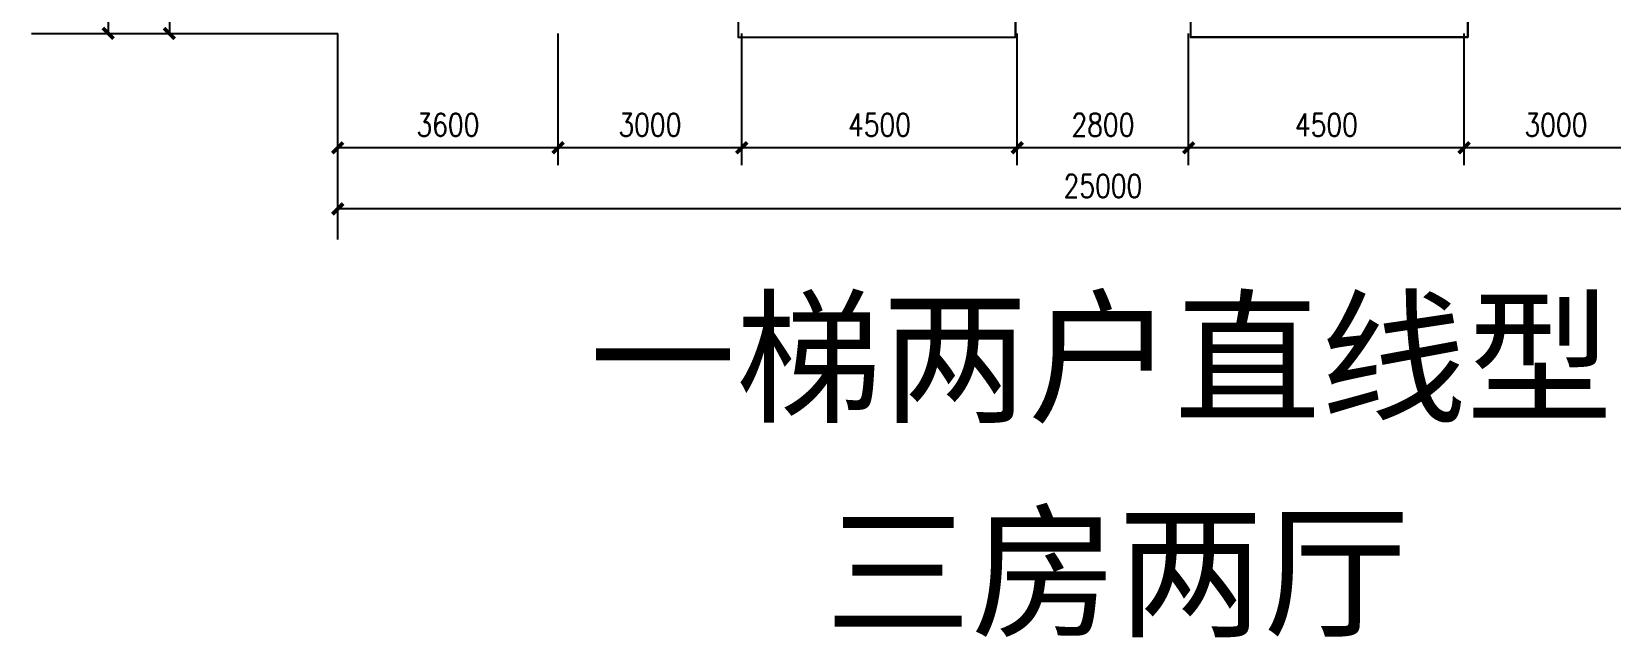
# Model space of a CAD drawing. Header units: millimetres. Extents: x 1245 to 40503, y 543 to 27982.
# Drawn here: x 1245 to 27050, y 543 to 10443 of the extents above; entities that cross this region are included whole.
import ezdxf

# ---------------------------------------------------------------- set-up
doc = ezdxf.new("R2010")
doc.units = ezdxf.units.MM
for name, color, linetype in [('AXIS', 3, 'Continuous'), ('W', 2, 'Continuous'), ('轮廓线', 240, 'Continuous')]:
    doc.layers.add(name, color=color, linetype=linetype)
doc.styles.add('DIM_FONT', font='SIMPLEX.shx', dxfattribs={"width": 0.8})
doc.styles.add('ST', font='SimSun.ttf', dxfattribs={"width": 0.8})
doc.dimstyles.new('AXIS125', dxfattribs={"dimscale": 1.25, "dimtxt": 300, "dimasz": 1, "dimexe": 250, "dimexo": 300, "dimgap": 150, "dimtad": 1, "dimdec": 0, "dimzin": 0, "dimdsep": 46, "dimtxsty": 'DIM_FONT', "dimblk": '_DIMX', "dimcen": 0, "dimse1": 1, "dimse2": 1, "dimclrt": 7, "dimadec": 0, "dimazin": 0, "dimtfac": 1, "dimtdec": 0, "dimtix": 1, "dimtmove": 2, "dimatfit": 3, "dimldrblk": '_DIMX', "dimfxl": 1, "dimtolj": 1, "dimtzin": 0, "dimarcsym": 0})

# ---------------------------------------------------------------- blocks, each defined once
blk = doc.blocks.new('_DIMX')
at = {"const_width": 50}
blk.add_lwpolyline([(-70, -70), (70, 70)], dxfattribs=at)
blk = doc.blocks.new('*D71')
at = {"layer": 'AXIS', "color": 0, "lineweight": -2, "transparency": 16777216}
blk.add_line((2495, 24262), (2495, 10414), dxfattribs=at)
at = {"layer": 'DEFPOINTS', "color": 0, "transparency": 16777216}
for p in [(6245, 24263), (2495, 10413), (6245, 10413)]:
    blk.add_point(p, dxfattribs=at)
at = {"layer": 'AXIS', "color": 0, "lineweight": -2, "transparency": 16777216, "xscale": 1.25, "yscale": 1.25, "zscale": 1.25}
for p, rotation in [((2495, 24263), 90), ((2495, 10413), 270)]:
    blk.add_blockref('_DIMX', p, dxfattribs=dict(at, rotation=rotation))
at = {"layer": 'AXIS', "color": 7, "transparency": 16777216, "insert": (2120, 17338), "char_height": 375, "attachment_point": 5, "rotation": 90, "style": 'DIM_FONT'}
blk.add_mtext('\\A1;13850', dxfattribs=at)
blk = doc.blocks.new('*D72')
at = {"layer": 'AXIS', "color": 0, "lineweight": -2, "transparency": 16777216}
blk.add_line((3495, 11912), (3495, 10414), dxfattribs=at)
at = {"layer": 'DEFPOINTS', "color": 0, "transparency": 16777216}
for p in [(6245, 11913), (3495, 10413), (6245, 10413)]:
    blk.add_point(p, dxfattribs=at)
at = {"layer": 'AXIS', "color": 0, "lineweight": -2, "transparency": 16777216, "xscale": 1.25, "yscale": 1.25, "zscale": 1.25}
for p, rotation in [((3495, 11913), 90), ((3495, 10413), 270)]:
    blk.add_blockref('_DIMX', p, dxfattribs=dict(at, rotation=rotation))
at = {"layer": 'AXIS', "color": 7, "transparency": 16777216, "insert": (3120, 11163), "char_height": 375, "attachment_point": 5, "rotation": 90, "style": 'DIM_FONT'}
blk.add_mtext('\\A1;1500', dxfattribs=at)
blk = doc.blocks.new('*D78')
at = {"layer": 'AXIS', "color": 0, "lineweight": -2, "transparency": 16777216}
blk.add_line((31243, 7544), (6246, 7544), dxfattribs=at)
at = {"layer": 'DEFPOINTS', "color": 0, "transparency": 16777216}
for p in [(6245, 10413), (31245, 10413), (6245, 7544)]:
    blk.add_point(p, dxfattribs=at)
at = {"layer": 'AXIS', "color": 0, "lineweight": -2, "transparency": 16777216, "xscale": 1.25, "yscale": 1.25, "zscale": 1.25, "rotation": 180}
blk.add_blockref('_DIMX', (6245, 7544), dxfattribs=at)
at = {"layer": 'AXIS', "color": 0, "lineweight": -2, "transparency": 16777216, "xscale": 1.25, "yscale": 1.25, "zscale": 1.25}
blk.add_blockref('_DIMX', (31245, 7544), dxfattribs=at)
at = {"layer": 'AXIS', "color": 7, "transparency": 16777216, "insert": (18745, 7919), "char_height": 375, "attachment_point": 5, "style": 'DIM_FONT'}
blk.add_mtext('\\A1;25000', dxfattribs=at)
blk = doc.blocks.new('*D79')
at = {"layer": 'AXIS', "color": 0, "lineweight": -2, "transparency": 16777216}
blk.add_line((9843, 8544), (6246, 8544), dxfattribs=at)
at = {"layer": 'DEFPOINTS', "color": 0, "transparency": 16777216}
for p in [(6245, 10413), (9845, 10413), (6245, 8544)]:
    blk.add_point(p, dxfattribs=at)
at = {"layer": 'AXIS', "color": 0, "lineweight": -2, "transparency": 16777216, "xscale": 1.25, "yscale": 1.25, "zscale": 1.25, "rotation": 180}
blk.add_blockref('_DIMX', (6245, 8544), dxfattribs=at)
at = {"layer": 'AXIS', "color": 0, "lineweight": -2, "transparency": 16777216, "xscale": 1.25, "yscale": 1.25, "zscale": 1.25}
blk.add_blockref('_DIMX', (9845, 8544), dxfattribs=at)
at = {"layer": 'AXIS', "color": 7, "transparency": 16777216, "insert": (8045, 8919), "char_height": 375, "attachment_point": 5, "style": 'DIM_FONT'}
blk.add_mtext('\\A1;3600', dxfattribs=at)
blk = doc.blocks.new('*D80')
at = {"layer": 'AXIS', "color": 0, "lineweight": -2, "transparency": 16777216}
blk.add_line((12843, 8544), (9846, 8544), dxfattribs=at)
at = {"layer": 'DEFPOINTS', "color": 0, "transparency": 16777216}
for p in [(9845, 10413), (12845, 10413), (9845, 8544)]:
    blk.add_point(p, dxfattribs=at)
at = {"layer": 'AXIS', "color": 0, "lineweight": -2, "transparency": 16777216, "xscale": 1.25, "yscale": 1.25, "zscale": 1.25, "rotation": 180}
blk.add_blockref('_DIMX', (9845, 8544), dxfattribs=at)
at = {"layer": 'AXIS', "color": 0, "lineweight": -2, "transparency": 16777216, "xscale": 1.25, "yscale": 1.25, "zscale": 1.25}
blk.add_blockref('_DIMX', (12845, 8544), dxfattribs=at)
at = {"layer": 'AXIS', "color": 7, "transparency": 16777216, "insert": (11345, 8919), "char_height": 375, "attachment_point": 5, "style": 'DIM_FONT'}
blk.add_mtext('\\A1;3000', dxfattribs=at)
blk = doc.blocks.new('*D81')
at = {"layer": 'AXIS', "color": 0, "lineweight": -2, "transparency": 16777216}
blk.add_line((17343, 8544), (12846, 8544), dxfattribs=at)
at = {"layer": 'DEFPOINTS', "color": 0, "transparency": 16777216}
for p in [(12845, 10413), (17345, 10413), (12845, 8544)]:
    blk.add_point(p, dxfattribs=at)
at = {"layer": 'AXIS', "color": 0, "lineweight": -2, "transparency": 16777216, "xscale": 1.25, "yscale": 1.25, "zscale": 1.25, "rotation": 180}
blk.add_blockref('_DIMX', (12845, 8544), dxfattribs=at)
at = {"layer": 'AXIS', "color": 0, "lineweight": -2, "transparency": 16777216, "xscale": 1.25, "yscale": 1.25, "zscale": 1.25}
blk.add_blockref('_DIMX', (17345, 8544), dxfattribs=at)
at = {"layer": 'AXIS', "color": 7, "transparency": 16777216, "insert": (15095, 8919), "char_height": 375, "attachment_point": 5, "style": 'DIM_FONT'}
blk.add_mtext('\\A1;4500', dxfattribs=at)
blk = doc.blocks.new('*D82')
at = {"layer": 'AXIS', "color": 0, "lineweight": -2, "transparency": 16777216}
blk.add_line((20143, 8544), (17346, 8544), dxfattribs=at)
at = {"layer": 'DEFPOINTS', "color": 0, "transparency": 16777216}
for p in [(17345, 10413), (20145, 10413), (17345, 8544)]:
    blk.add_point(p, dxfattribs=at)
at = {"layer": 'AXIS', "color": 0, "lineweight": -2, "transparency": 16777216, "xscale": 1.25, "yscale": 1.25, "zscale": 1.25, "rotation": 180}
blk.add_blockref('_DIMX', (17345, 8544), dxfattribs=at)
at = {"layer": 'AXIS', "color": 0, "lineweight": -2, "transparency": 16777216, "xscale": 1.25, "yscale": 1.25, "zscale": 1.25}
blk.add_blockref('_DIMX', (20145, 8544), dxfattribs=at)
at = {"layer": 'AXIS', "color": 7, "transparency": 16777216, "insert": (18745, 8919), "char_height": 375, "attachment_point": 5, "style": 'DIM_FONT'}
blk.add_mtext('\\A1;2800', dxfattribs=at)
blk = doc.blocks.new('*D83')
at = {"layer": 'AXIS', "color": 0, "lineweight": -2, "transparency": 16777216}
blk.add_line((24643, 8544), (20146, 8544), dxfattribs=at)
at = {"layer": 'DEFPOINTS', "color": 0, "transparency": 16777216}
for p in [(20145, 10413), (24645, 10413), (20145, 8544)]:
    blk.add_point(p, dxfattribs=at)
at = {"layer": 'AXIS', "color": 0, "lineweight": -2, "transparency": 16777216, "xscale": 1.25, "yscale": 1.25, "zscale": 1.25, "rotation": 180}
blk.add_blockref('_DIMX', (20145, 8544), dxfattribs=at)
at = {"layer": 'AXIS', "color": 0, "lineweight": -2, "transparency": 16777216, "xscale": 1.25, "yscale": 1.25, "zscale": 1.25}
blk.add_blockref('_DIMX', (24645, 8544), dxfattribs=at)
at = {"layer": 'AXIS', "color": 7, "transparency": 16777216, "insert": (22395, 8919), "char_height": 375, "attachment_point": 5, "style": 'DIM_FONT'}
blk.add_mtext('\\A1;4500', dxfattribs=at)
blk = doc.blocks.new('*D84')
at = {"layer": 'AXIS', "color": 0, "lineweight": -2, "transparency": 16777216}
blk.add_line((27643, 8544), (24646, 8544), dxfattribs=at)
at = {"layer": 'DEFPOINTS', "color": 0, "transparency": 16777216}
for p in [(24645, 10413), (27645, 10413), (24645, 8544)]:
    blk.add_point(p, dxfattribs=at)
at = {"layer": 'AXIS', "color": 0, "lineweight": -2, "transparency": 16777216, "xscale": 1.25, "yscale": 1.25, "zscale": 1.25, "rotation": 180}
blk.add_blockref('_DIMX', (24645, 8544), dxfattribs=at)
at = {"layer": 'AXIS', "color": 0, "lineweight": -2, "transparency": 16777216, "xscale": 1.25, "yscale": 1.25, "zscale": 1.25}
blk.add_blockref('_DIMX', (27645, 8544), dxfattribs=at)
at = {"layer": 'AXIS', "color": 7, "transparency": 16777216, "insert": (26145, 8919), "char_height": 375, "attachment_point": 5, "style": 'DIM_FONT'}
blk.add_mtext('\\A1;3000', dxfattribs=at)

msp = doc.modelspace()

# ---------------------------------------------------------------- linework, layer by layer
at = {"layer": 'AXIS'}
for p, q in [((1244.7, 10412.8), (6244.7, 10412.8)), ((6244.7, 7043.6), (6244.7, 10412.8)), ((9844.7, 8258.6), (9844.7, 10412.8)), ((12844.7, 8258.6), (12844.7, 10412.8)), ((17344.7, 8258.6), (17344.7, 10412.8)), ((20144.7, 8258.6), (20144.7, 10412.8)), ((24644.7, 8258.6), (24644.7, 10412.8))]:
    msp.add_line(p, q, dxfattribs=at)
at = {"layer": 'W'}
for p, q in [((12784.7, 11822.8), (12784.7, 10352.8)), ((17314.7, 11822.8), (17314.7, 10352.8)), ((20174.7, 11822.8), (20174.7, 10352.8)), ((24704.7, 11822.8), (24704.7, 10352.8)), ((12784.7, 10352.8), (17314.7, 10352.8)), ((24704.7, 10352.8), (20174.7, 10352.8))]:
    msp.add_line(p, q, dxfattribs=at)
at = {"layer": '轮廓线'}
for points in [[(12784.7, 11822.8), (12784.7, 10352.8), (17314.7, 10352.8), (17314.7, 11822.8)], [(20174.7, 11822.8), (20174.7, 10352.8), (24704.7, 10352.8), (24704.7, 11822.8)]]:
    msp.add_lwpolyline(points, dxfattribs=at)

# ---------------------------------------------------------------- texts
at = {"style": 'ST'}
for s, p in [('一梯两户直线型', (10361.8, 4239.3)), ('三房两厅', (14207.2, 736.4))]:
    msp.add_text(s, height=1750, dxfattribs=at).set_placement(p)

# ---------------------------------------------------------------- dimensions: what is measured, and where the dimension line sits
at = {"layer": 'AXIS'}
for p1, distance, picture, middle in [((6244.7, 24262.8), -3750, '*D71', (2119.7, 17337.8)), ((31244.7, 10412.8), 2869.3, '*D78', (18744.7, 7918.6))]:
    dim = msp.add_aligned_dim(p1=p1, p2=(6244.7, 10412.8), distance=distance, dimstyle='AXIS125', dxfattribs=at)
    dim.commit()
    dim.dimension.update_dxf_attribs({"geometry": picture, "text_midpoint": middle})
dim = msp.add_linear_dim(base=(3494.7, 10412.8), p1=(6244.7, 11912.8), p2=(6244.7, 10412.8), angle=90, dimstyle='AXIS125', dxfattribs=at)
dim.commit()
dim.dimension.update_dxf_attribs({"geometry": '*D72', "text_midpoint": (3119.7, 11162.8)})
for base, p1, p2, picture, middle in [((6244.7, 8543.6), (9844.7, 10412.8), (6244.7, 10412.8), '*D79', (8044.7, 8918.6)), ((9844.7, 8543.6), (12844.7, 10412.8), (9844.7, 10412.8), '*D80', (11344.7, 8918.6)), ((12844.7, 8543.6), (17344.7, 10412.8), (12844.7, 10412.8), '*D81', (15094.7, 8918.6)), ((17344.7, 8543.6), (20144.7, 10412.8), (17344.7, 10412.8), '*D82', (18744.7, 8918.6)), ((20144.7, 8543.6), (24644.7, 10412.8), (20144.7, 10412.8), '*D83', (22394.7, 8918.6)), ((24644.7, 8543.6), (27644.7, 10412.8), (24644.7, 10412.8), '*D84', (26144.7, 8918.6))]:
    dim = msp.add_linear_dim(base=base, p1=p1, p2=p2, dimstyle='AXIS125', dxfattribs=at)
    dim.commit()
    dim.dimension.update_dxf_attribs({"geometry": picture, "text_midpoint": middle})

doc.saveas('drawing.dxf')
